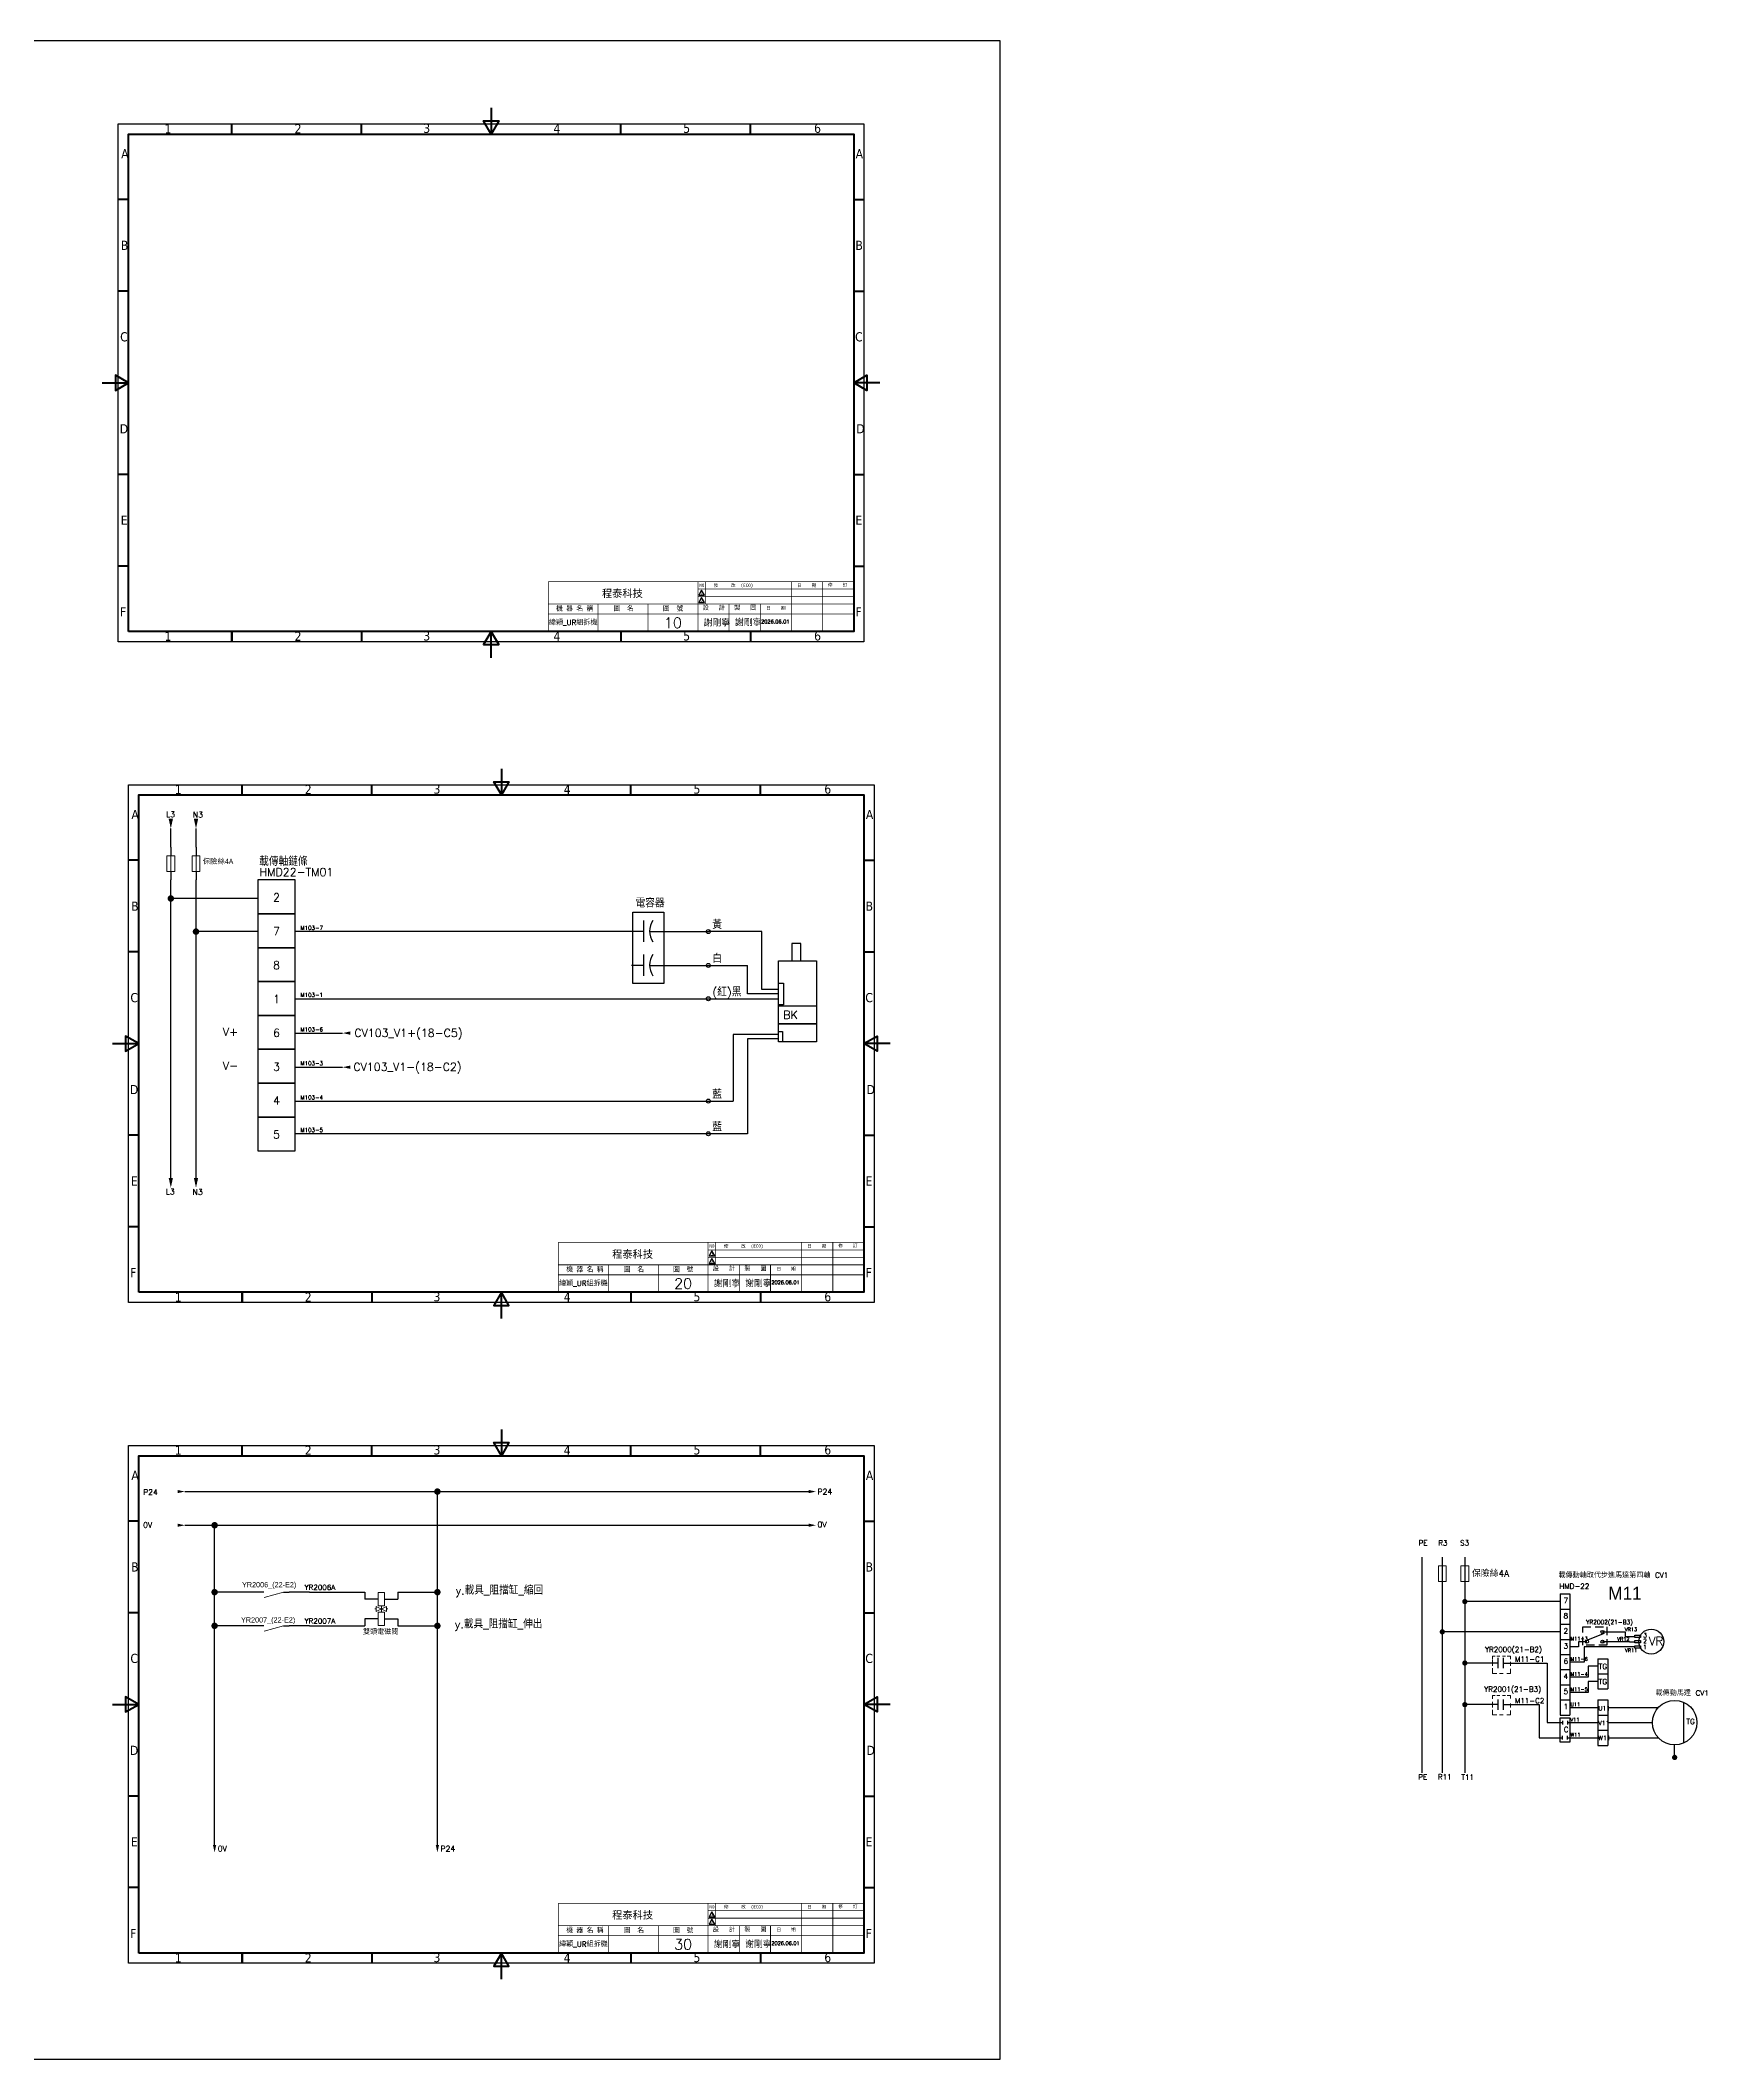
# Model space of a CAD drawing. Header units: millimetres. Extents: x -782 to 3702, y -797 to 1013.
# Drawn here: x 3069 to 3702, y 10 to 781 of the extents above; entities that cross this region are included whole.
import ezdxf

# ---------------------------------------------------------------- set-up
doc = ezdxf.new("R2010")
doc.units = ezdxf.units.MM
doc.linetypes.add('BORDERX2', pattern=[88.9, 25.4, -12.7, 25.4, -12.7, 0, -12.7])
doc.linetypes.add('HIDDEN2', pattern=[4.7625, 3.175, -1.5875])
for name, color, linetype in [('5', 7, 'Continuous'), ('MAIN', 7, 'Continuous'), ('TEXT', 7, 'Continuous')]:
    doc.layers.add(name, color=color, linetype=linetype)
doc.layers.add('圖框 (ISO)', color=7, linetype='Continuous', lineweight=70)
doc.styles.add('CHINESE', font='complex.shx', dxfattribs={"bigfont": 'chineset.shx'})
doc.styles.add('RUBONM', font='COMPLEX.shx', dxfattribs={"bigfont": 'chineset.shx'})
doc.styles.get("Standard").update_dxf_attribs({"font": 'txt.shx', "height": 2, "bigfont": 'chineset.shx'})
doc.styles.add('STYLE1', font='', dxfattribs={"height": 30})
doc.styles.add('註記文字 (ISO)', font='tahoma.ttf')
doc.styles.get('STYLE1').set_extended_font_data('MingLiU')

# ---------------------------------------------------------------- blocks, each defined once
blk = doc.blocks.new('A$C0CEA0B25')
for p, q in [((6.1, 203.9), (290.9, 203.9)), ((6.1, 6.1), (6.1, 203.9)), ((290.9, 203.9), (290.9, 6.1)), ((290.9, 6.1), (6.1, 6.1))]:
    blk.add_line(p, q)
at = {"const_width": 0.286}
for points in [[(170.31, 29.05), (287, 29.05)], [(170.31, 29.05), (170.31, 10)], [(227.47, 29.05), (227.47, 10)], [(227.47, 26.19), (287, 26.19)], [(227.47, 23.34), (287, 23.34)], [(230.32, 29.05), (230.32, 20.48)], [(263.19, 29.05), (263.19, 10)], [(275.09, 29.05), (275.09, 10)], [(170.31, 20.48), (287, 20.48)], [(170.31, 16.67), (287, 16.67)], [(189.36, 20.48), (189.36, 10)], [(208.41, 20.48), (208.41, 10)], [(239.37, 20.48), (239.37, 10)], [(251.28, 20.48), (251.28, 10)], [(170.31, 10), (287, 10)]]:
    blk.add_lwpolyline(points, dxfattribs=at)
at = {"layer": '5'}
for points in [[(229.98, 23.91), (228.9, 25.79), (227.81, 23.91)], [(229.98, 21.05), (228.9, 22.93), (227.81, 21.05)]]:
    blk.add_lwpolyline(points, close=True, dxfattribs=at)
at = {"layer": '圖框 (ISO)'}
for p, q in [((49.5, 200), (49.5, 203.9)), ((99, 200), (99, 203.9)), ((198, 200), (198, 203.9)), ((247.5, 200), (247.5, 203.9)), ((10, 175), (6.1, 175)), ((287, 175), (290.9, 175)), ((10, 140), (6.1, 140)), ((287, 140), (290.9, 140)), ((10, 70), (6.1, 70)), ((287, 70), (290.9, 70)), ((10, 35), (6.1, 35)), ((287, 35), (290.9, 35)), ((49.5, 10), (49.5, 6.1)), ((49.5, 6.1), (49.5, 10)), ((99, 10), (99, 6.1)), ((198, 10), (198, 6.1)), ((247.5, 10), (247.5, 6.1))]:
    blk.add_line(p, q, dxfattribs=at)
at = {"layer": '圖框 (ISO)', "flags": 128}
for points in [[(148.5, 210), (148.5, 200), (145.61, 205), (151.39, 205), (148.5, 200)], [(10, 10), (10, 200), (287, 200), (287, 10), (10, 10)], [(0, 105), (10, 105), (5, 107.89), (5, 102.11), (10, 105)], [(297, 105), (287, 105), (292, 107.89), (292, 102.11), (287, 105)], [(148.5, 0), (148.5, 10), (145.61, 5), (151.39, 5), (148.5, 10)]]:
    blk.add_lwpolyline(points, dxfattribs=at)
at = {"layer": '5'}
for s, height, style, p in [('NO', 1.238, 'STYLE1', (227.98, 27.05)), ('1', 1.14, 'STYLE1', (228.5, 24.17)), ('修     改  (ECO)', 1.2383, 'STYLE1', (233.51, 27.05)), ('日    期', 1.238, 'STYLE1', (265.33, 27.05)), ('修    訂', 1.238, 'STYLE1', (277.17, 27.21)), ('機 器 名 稱', 1.905, 'RUBONM', (173.3, 17.71)), ('圖  名', 1.905, 'RUBONM', (195.24, 17.71)), ('圖  號', 1.905, 'RUBONM', (214.09, 17.71)), ('2', 1.14, 'STYLE1', (228.5, 21.31)), ('設   計', 1.705, 'RUBONM', (229.32, 18.12)), ('製   圖', 1.705, 'RUBONM', (241.32, 18.12)), ('日    期', 1.238, 'STYLE1', (253.59, 18.36))]:
    blk.add_text(s, height=height, dxfattribs=dict(at, style=style)).set_placement(p)
at = {"layer": 'TEXT', "style": 'STYLE1'}
blk.add_text('程泰科技', height=2.858, dxfattribs=at).set_placement((190.84, 23.14))
at = {"layer": '圖框 (ISO)', "char_height": 3.5, "attachment_point": 7, "style": '註記文字 (ISO)'}
for s, insert in [('1', (23.78, 200.33)), ('2', (73.44, 200.33)), ('3', (122.6, 200.4)), ('4', (172.33, 200.33)), ('5', (221.88, 200.4)), ('6', (271.85, 200.4)), ('A', (7.21, 190.75)), ('A', (287.71, 190.75)), ('B', (7.11, 155.75)), ('B', (287.62, 155.75)), ('C', (6.83, 120.75)), ('C', (287.5, 120.75)), ('D', (6.67, 85.69)), ('D', (287.97, 85.69)), ('E', (7.04, 50.75)), ('E', (287.62, 50.75)), ('F', (6.77, 15.75)), ('F', (287.64, 15.75)), ('1', (23.78, 6.43)), ('2', (73.44, 6.43)), ('3', (122.6, 6.5)), ('4', (172.33, 6.43)), ('5', (221.88, 6.5)), ('6', (271.85, 6.5))]:
    blk.add_mtext(s, dxfattribs=dict(at, insert=insert))
blk = doc.blocks.new('圖框1')
blk.add_blockref('A$C0CEA0B25', (0, 0))
at = {"color": 7, "ltscale": 2, "insert": (179.84, 13.33), "char_height": 2, "attachment_point": 5}
blk.add_mtext_dynamic_manual_height_columns('緯穎_UR組拆機', width=19.0512, gutter_width=10, heights=[0], dxfattribs=at)
at = {"ltscale": 2, "attachment_point": 1}
for s, insert, char_height in [('謝剛寧', (229.64, 14.49), 2.5), ('謝剛寧', (241.61, 14.58), 2.5), ('2026.06.01', (251.63, 14.49), 1.4)]:
    blk.add_mtext(s, dxfattribs=dict(at, insert=insert, char_height=char_height))
blk = doc.blocks.new('箭號')
at = {"layer": 'MAIN'}
blk.add_lwpolyline([(0, 0, 2, 0, 0), (0, -4.55, 0, 0, 0)], format="xyseb", dxfattribs=at)
blk = doc.blocks.new('A$C3DDD52B8')
at = {"color": 0, "linetype": 'ByBlock'}
for p, q in [((5, 0), (0, 0)), ((7.5, 0), (12.5, 0)), ((5, -7.5), (0, -7.5)), ((7.5, -7.5), (12.5, -7.5))]:
    blk.add_line(p, q, dxfattribs=at)
at = {"color": 0, "linetype": 'ByBlock', "lineweight": 13}
for p, q in [((7.5, 2.5), (5, 2.5)), ((5, 2.5), (5, -2.5)), ((7.5, -2.5), (7.5, 2.5)), ((4.25, -3.75), (3.75, -3.75)), ((4.25, -4.75), (4.25, -2.75)), ((4.25, -2.75), (8.25, -4.75)), ((8.25, -2.75), (4.25, -4.75)), ((5, -2.5), (7.5, -2.5)), ((5, -10), (5, -5)), ((5, -5), (7.5, -5)), ((6.25, -5), (6.25, -2.5)), ((7.5, -5), (7.5, -10)), ((8.25, -4.75), (8.25, -2.75)), ((8.25, -3.75), (8.75, -3.75)), ((7.5, -10), (5, -10))]:
    blk.add_line(p, q, dxfattribs=at)
blk = doc.blocks.new('A$C2EAA752C')
at = {"color": 0, "linetype": 'ByBlock'}
for p, q in [((2.81, 0), (0, 0)), ((10.31, 0), (12.5, 0))]:
    blk.add_line(p, q, dxfattribs=at)
at = {"color": 0, "linetype": 'ByBlock', "lineweight": 13}
blk.add_line((10.31, 0), (2.97, -1.98), dxfattribs=at)
blk = doc.blocks.new('連接點')
at = {"const_width": 1}
blk.add_lwpolyline([(0, 0.5, -1), (0, -0.5, -1)], format="xyb", close=True, dxfattribs=at)
blk = doc.blocks.new('A$C4B9411F1')
for p, q in [((1, 79.68), (1, 0)), ((9.62, 79.68), (9.62, 0)), ((45.99, 65.43), (9.62, 65.43)), ((45.99, 68.32), (45.99, 62.54)), ((45.99, 68.32), (49.73, 68.32)), ((45.99, 62.54), (45.99, 56.75)), ((45.99, 62.54), (49.73, 62.54)), ((45.99, 62.54), (49.73, 62.54)), ((49.73, 68.32), (49.73, 62.54)), ((49.73, 62.54), (49.73, 56.75)), ((45.99, 56.75), (45.99, 50.97)), ((45.99, 56.75), (49.73, 56.75)), ((45.99, 56.75), (49.73, 56.75)), ((49.73, 56.75), (49.73, 50.97)), ((45.99, 53.86), (1, 53.86)), ((45.99, 50.97), (45.99, 45.19)), ((45.99, 50.97), (49.73, 50.97)), ((45.99, 50.97), (49.73, 50.97)), ((49.73, 50.97), (49.73, 45.19)), ((53.01, 48.08), (49.73, 48.08)), ((56.27, 50.09), (53.01, 50.09)), ((53.01, 50.09), (53.01, 48.08)), ((74.56, 48.08), (55.19, 48.08)), ((55.19, 48.08), (55.19, 42.3)), ((62.18, 53.81), (70.87, 53.81)), ((72.49, 50.09), (62.18, 50.09)), ((70.87, 53.81), (70.87, 52.12)), ((70.87, 52.12), (74.53, 52.12)), ((72.49, 50.09), (74.53, 50.09)), ((22.21, 41.93), (9.62, 41.93)), ((22.21, 43.93), (22.21, 39.93)), ((24.21, 43.93), (24.21, 39.93)), ((24.21, 41.93), (41.09, 41.93)), ((41.09, 41.93), (41.09, 19.17)), ((45.99, 45.19), (45.99, 39.41)), ((45.99, 45.19), (49.73, 45.19)), ((45.99, 45.19), (49.73, 45.19)), ((45.99, 39.41), (45.99, 33.63)), ((45.99, 39.41), (49.73, 39.41)), ((45.99, 39.41), (49.73, 39.41)), ((49.73, 45.19), (49.73, 39.41)), ((55.19, 42.3), (49.73, 42.3)), ((49.73, 39.41), (49.73, 33.63)), ((60.44, 40.7), (56.69, 40.7)), ((56.69, 40.7), (56.69, 36.52)), ((60.44, 43.59), (60.44, 37.81)), ((60.44, 43.59), (64.19, 43.59)), ((64.19, 43.59), (64.19, 37.81)), ((45.99, 33.63), (45.99, 27.85)), ((45.99, 33.63), (49.73, 33.63)), ((45.99, 33.63), (49.73, 33.63)), ((56.69, 36.52), (49.73, 36.52)), ((49.73, 33.63), (49.73, 27.85)), ((60.44, 34.92), (56.69, 34.92)), ((56.69, 34.92), (56.69, 30.74)), ((60.44, 37.81), (60.44, 32.03)), ((60.44, 37.81), (64.19, 37.81)), ((60.44, 37.81), (64.19, 37.81)), ((60.44, 32.03), (64.19, 32.03)), ((64.19, 37.81), (64.19, 32.03)), ((22.21, 26.05), (9.62, 26.05)), ((22.21, 28.05), (22.21, 24.05)), ((24.21, 28.05), (24.21, 24.05)), ((24.21, 26.05), (38.01, 26.05)), ((38.01, 26.05), (38.01, 13.39)), ((45.99, 27.85), (45.99, 22.06)), ((45.99, 27.85), (49.73, 27.85)), ((45.99, 27.85), (49.73, 27.85)), ((56.69, 30.74), (49.73, 30.74)), ((49.73, 27.85), (49.73, 22.06)), ((49.73, 24.96), (60.44, 24.96)), ((60.44, 27.85), (60.44, 22.06)), ((60.44, 27.85), (64.19, 27.85)), ((64.19, 27.85), (64.19, 22.06)), ((64.19, 24.96), (83.56, 24.96)), ((93.1, 26.96), (93.1, 11.39)), ((41.09, 19.17), (46.9, 19.17)), ((45.99, 22.06), (49.73, 22.06)), ((46.9, 19.85), (46.9, 18.5)), ((48.82, 19.85), (48.82, 18.5)), ((48.82, 19.17), (60.44, 19.17)), ((60.44, 22.06), (60.44, 16.28)), ((60.44, 22.06), (64.19, 22.06)), ((60.44, 16.28), (64.19, 16.28)), ((60.44, 16.28), (60.44, 10.5)), ((64.19, 22.06), (64.19, 16.28)), ((64.19, 19.17), (81.28, 19.17)), ((64.19, 16.28), (64.19, 10.5)), ((38.01, 13.39), (46.9, 13.39)), ((46.9, 12.72), (46.9, 14.07)), ((48.82, 12.72), (48.82, 14.07)), ((48.82, 13.39), (60.44, 13.39)), ((60.44, 10.5), (64.19, 10.5)), ((64.19, 13.39), (83.56, 13.39))]:
    blk.add_line(p, q)
at = {"linetype": 'BORDERX2', "lineweight": 5}
for p, q in [((20.13, 44.62), (21.18, 44.62)), ((20.13, 44.62), (20.13, 43.26)), ((20.13, 42.99), (20.13, 40.87)), ((20.13, 39.99), (20.13, 37.99)), ((21.88, 44.62), (22.97, 44.62)), ((23.95, 44.62), (25.09, 44.62)), ((25.83, 44.62), (27, 44.62)), ((27, 44.62), (27, 44.62)), ((27, 44.62), (27, 43.36)), ((27, 40.88), (27, 42.37)), ((27, 37.99), (27, 39.66)), ((20.13, 37.99), (21.8, 37.99)), ((22.92, 37.99), (24.22, 37.99)), ((25.7, 37.99), (27, 37.99)), ((20.13, 29.59), (21.18, 29.59)), ((20.13, 29.59), (20.13, 28.23)), ((20.13, 27.11), (20.13, 25)), ((20.13, 24.11), (20.13, 22.11)), ((21.88, 29.59), (22.97, 29.59)), ((23.95, 29.59), (25.09, 29.59)), ((25.83, 29.59), (27, 29.59)), ((27, 29.59), (27, 28.33)), ((27, 29.59), (27, 29.59)), ((27, 25), (27, 26.49)), ((27, 22.11), (27, 23.78)), ((20.13, 22.11), (21.8, 22.11)), ((22.92, 22.11), (24.22, 22.11)), ((25.7, 22.11), (27, 22.11))]:
    blk.add_line(p, q, dxfattribs=at)
at = {"const_width": 1}
for points in [[(1, 54.36, -1), (1, 53.36, -1)], [(9.62, 42.43, -1), (9.62, 41.43, -1)], [(9.62, 26.55, -1), (9.62, 25.55, -1)]]:
    blk.add_lwpolyline(points, format="xyb", close=True, dxfattribs=at)
at = {"linetype": 'HIDDEN2'}
blk.add_lwpolyline([(54.62, 55.78), (63.91, 55.78), (63.91, 48.78), (54.62, 48.78)], close=True, dxfattribs=at)
for points in [[(76.73, 52.53), (76.73, 51.72), (74.53, 51.72), (74.53, 52.53)], [(76.73, 50.49), (76.73, 49.68), (74.53, 49.68), (74.53, 50.49)], [(76.76, 48.49), (76.76, 47.68), (74.56, 47.68), (74.56, 48.49)], [(45.99, 20.98), (49.73, 20.98), (49.73, 11.72), (45.99, 11.72)]]:
    blk.add_lwpolyline(points, close=True)
for centre, radius in [((62.18, 53.81), 0.603), ((80.81, 50.13), 4.77), ((56.27, 50.09), 0.603), ((62.18, 50.09), 0.603), ((89.75, 19.17), 8.47)]:
    blk.add_circle(centre, radius)
at = {"layer": 'MAIN'}
blk.add_line((56.27, 50.69), (63, 53.29), dxfattribs=at)
blk.add_blockref('連接點', (9.62, 65.43))
for s, height, p in [('2', 1.64, (77.73, 49.51)), ('3', 1.64, (77.76, 51.75)), ('1', 1.64, (77.72, 47.2)), ('VR', 3.279, (79.9, 48.67))]:
    blk.add_text(s, height=height).set_placement(p)
for s, p in [('HMD-22', (45.74, 70.26)), ('7', (47.32, 64.78)), ('8', (47.32, 59)), ('2', (47.32, 53.22)), ('3', (47.32, 47.44)), ('6', (47.32, 41.65)), ('4', (47.32, 35.87)), ('5', (47.32, 30.09)), ('1', (47.32, 24.31)), ('C', (47.41, 15.54)), ('TG', (94.25, 18.57))]:
    blk.add_text(s, height=2, dxfattribs=at).set_placement(p)
blk = doc.blocks.new('A$C52DF4044')
at = {"color": 0, "linetype": 'ByBlock'}
for p, q in [((0, 0), (3.25, 0)), ((9.25, 0), (12.5, 0))]:
    blk.add_line(p, q, dxfattribs=at)
at = {"color": 0, "linetype": 'ByBlock', "lineweight": 13}
for p, q in [((3.25, 1.5), (3.25, -1.5)), ((9.25, 1.5), (3.25, 1.5)), ((9.25, 0), (3.25, 0)), ((9.25, -1.5), (9.25, 1.5)), ((3.25, -1.5), (9.25, -1.5))]:
    blk.add_line(p, q, dxfattribs=at)

msp = doc.modelspace()

# ---------------------------------------------------------------- linework, layer by layer
at = {"color": 7, "ltscale": 2}
for p, q in [((3118.64, 473.04), (3118.64, 480.17)), ((3128.26, 473.04), (3128.26, 480.17)), ((3255.21, 440.82), (3166.19, 440.82)), ((3295.07, 440.82), (3255.21, 440.82)), ((3307.55, 440.82), (3320.96, 440.82)), ((3320.96, 440.82), (3323.93, 440.82)), ((3344.33, 440.82), (3323.93, 440.82)), ((3307.55, 427.88), (3320.96, 427.88)), ((3320.96, 427.88), (3323.93, 427.88)), ((3323.93, 427.88), (3338.87, 427.88)), ((3338.87, 363.58), (3166.19, 363.58)), ((3151.35, 188.49), (3135.36, 188.49)), ((3151.35, 175.63), (3135.36, 175.63))]:
    msp.add_line(p, q, dxfattribs=at)
for p, q in [((3118.64, 346.75), (3118.64, 460.54)), ((3128.26, 346.75), (3128.26, 460.54)), ((3151.84, 453.46), (3118.64, 453.46)), ((3151.84, 440.8), (3128.26, 440.8)), ((3299.33, 440.82), (3294.61, 440.82)), ((3299.33, 436.86), (3299.33, 445.06)), ((3301.51, 440.82), (3307.55, 440.82)), ((3344.33, 418.74), (3344.33, 440.82)), ((3344.33, 440.82), (3344.33, 440.82)), ((3299.33, 423.92), (3299.33, 432.12)), ((3299.33, 427.88), (3294.61, 427.88)), ((3301.51, 427.88), (3307.55, 427.88)), ((3338.87, 417.02), (3338.87, 427.88)), ((3350.72, 417.02), (3338.87, 417.02)), ((3350.72, 418.74), (3344.33, 418.74)), ((3350.72, 421.12), (3352.65, 421.12)), ((3352.65, 421.12), (3352.65, 412.83)), ((3166.19, 415.15), (3350.72, 415.15)), ((3352.65, 412.83), (3350.72, 412.83)), ((3166.19, 402.04), (3184.27, 402.04)), ((3344.33, 401.54), (3333.41, 401.54)), ((3333.41, 401.54), (3333.41, 376.04)), ((3350.72, 401.54), (3344.33, 401.54)), ((3350.72, 402.67), (3352.19, 402.67)), ((3352.19, 402.67), (3352.19, 398.66)), ((3350.72, 399.85), (3338.87, 399.85)), ((3338.87, 399.85), (3338.87, 363.58)), ((3352.19, 398.66), (3350.72, 398.66)), ((3166.19, 389.01), (3184.27, 389.01)), ((3166.19, 376.04), (3333.41, 376.04)), ((3123.99, 226.91), (3225.47, 226.91)), ((3220.45, 91.87), (3220.45, 226.91)), ((3225.47, 226.91), (3362.22, 226.91)), ((3123.99, 214.05), (3225.47, 214.05)), ((3135.36, 91.87), (3135.36, 214.05)), ((3225.47, 214.05), (3362.22, 214.05)), ((3596.36, 201.83), (3596.36, 119.48)), ((3612.84, 191.93), (3612.84, 191.93)), ((3604.22, 132.03), (3604.22, 119.48)), ((3612.84, 132.03), (3612.84, 119.48)), ((3692.97, 125.38), (3692.97, 130.18))]:
    msp.add_line(p, q)
at = {"ltscale": 2}
for p, q in [((3171.61, 188.49), (3163.85, 188.49)), ((3171.61, 188.49), (3192.79, 188.49)), ((3192.79, 188.49), (3192.79, 185.81)), ((3205.29, 188.49), (3220.45, 188.49)), ((3205.29, 188.49), (3205.29, 185.81)), ((3192.79, 178.31), (3192.79, 175.63)), ((3205.29, 178.31), (3205.29, 175.63)), ((3171.61, 175.63), (3163.85, 175.63)), ((3171.61, 175.63), (3192.79, 175.63)), ((3205.29, 175.63), (3220.45, 175.63))]:
    msp.add_line(p, q, dxfattribs=at)
msp.add_lwpolyline([(32.39, 781.23), (3435.22, 781.23), (3435.22, 9.94), (32.39, 9.94)], close=True, dxfattribs=at)
for points in [[(3151.84, 447.6), (3166.19, 447.6), (3166.19, 460.54), (3151.84, 460.54)], [(3151.84, 434.66), (3166.19, 434.66), (3166.19, 447.6), (3151.84, 447.6)], [(3151.84, 421.73), (3166.19, 421.73), (3166.19, 434.66), (3151.84, 434.66)], [(3355.8, 429.59), (3359.3, 429.59), (3359.3, 436.3), (3355.8, 436.3)], [(3350.72, 429.59), (3365.24, 429.59), (3365.24, 405.54), (3350.72, 405.54)], [(3151.84, 408.79), (3166.19, 408.79), (3166.19, 421.73), (3151.84, 421.73)], [(3151.84, 395.85), (3166.19, 395.85), (3166.19, 408.79), (3151.84, 408.79)], [(3350.72, 412.41), (3365.24, 412.41), (3365.24, 405.54), (3350.72, 405.54)], [(3350.72, 405.54), (3365.24, 405.54), (3365.24, 398.66), (3350.72, 398.66)], [(3151.84, 382.91), (3166.19, 382.91), (3166.19, 395.85), (3151.84, 395.85)], [(3151.84, 369.97), (3166.19, 369.97), (3166.19, 382.91), (3151.84, 382.91)], [(3151.84, 357.03), (3166.19, 357.03), (3166.19, 369.97), (3151.84, 369.97)]]:
    msp.add_lwpolyline(points, close=True)
for points, const_width in [([(3119.25, 453.46, 1), (3118.02, 453.46, 1)], 1.24), ([(3128.88, 440.8, 1), (3127.64, 440.8, 1)], 1.24), ([(3219.84, 226.91, 1), (3221.07, 226.91, 1)], 1.23), ([(3134.75, 214.05, 1), (3135.98, 214.05, 1)], 1.23), ([(3134.75, 188.49, 1), (3135.98, 188.49, 1)], 1.23), ([(3219.84, 188.49, 1), (3221.07, 188.49, 1)], 1.23), ([(3134.75, 175.63, 1), (3135.98, 175.63, 1)], 1.23), ([(3219.84, 175.63, 1), (3221.07, 175.63, 1)], 1.23)]:
    msp.add_lwpolyline(points, format="xyb", close=True, dxfattribs=dict(const_width=const_width))
at = {"color": 7, "ltscale": 2}
msp.add_lwpolyline([(3295.07, 448.28), (3306.92, 448.28), (3306.92, 421.01), (3295.07, 421.01)], close=True, dxfattribs=at)
for centre in [(3323.93, 440.82), (3323.93, 427.88), (3323.93, 415.15), (3323.93, 376.04), (3323.93, 363.58)]:
    msp.add_circle(centre, 0.758)
for centre in [(3309.1, 440.96), (3309.1, 428.02)]:
    msp.add_arc(centre, 7.6, 147.35642, 212.64358)

# ---------------------------------------------------------------- block references
for p in [(3092.47, 545.44), (3096.37, 293.03), (3096.37, 40.62)]:
    msp.add_blockref('圖框1', p, dxfattribs=at)
for p, xscale, yscale, zscale in [((3118.64, 483.33), 0.6143999999999323, 0.6143999999999323, 0.6143999999999323), ((3118.64, 346.16), 0.6143999999999323, 0.6143999999999323, 0.6143999999999323), ((3135.36, 91.87), 0.6144000000003871, 0.6144000000003871, 0.6144000000003871), ((3220.45, 91.87), 0.6144000000003871, 0.6144000000003871, 0.6144000000003871)]:
    msp.add_blockref('箭號', p, dxfattribs=dict(xscale=xscale, yscale=yscale, zscale=zscale))
at = {"rotation": 270}
for p in [(3118.64, 473.04), (3128.26, 473.04), (3604.22, 201.83), (3612.84, 201.83)]:
    msp.add_blockref('A$C52DF4044', p, dxfattribs=at)
at = {"xscale": 0.6143999999999323, "yscale": 0.6143999999999323, "zscale": 0.6143999999999323, "rotation": 90}
for p in [(3121.2, 226.91), (3362.22, 226.91), (3121.2, 214.05), (3362.22, 214.05)]:
    msp.add_blockref('箭號', p, dxfattribs=at)
for name, p in [('A$C4B9411F1', (3603.22, 119.48)), ('A$C2EAA752C', (3151.35, 188.49)), ('A$C3DDD52B8', (3192.79, 185.81)), ('A$C2EAA752C', (3151.35, 175.63)), ('連接點', (3692.97, 125.38))]:
    msp.add_blockref(name, p)
at = {"layer": 'MAIN', "xscale": 0.8241600000001199, "yscale": 0.8241599999964819, "zscale": 0.8241600000001199}
for p in [(3118.64, 483.92), (3128.26, 483.92), (3118.64, 346.75), (3128.26, 346.75)]:
    msp.add_blockref('箭號', p, dxfattribs=at)
at = {"layer": 'MAIN', "xscale": 0.6399999999998727, "yscale": 0.6399999999998727, "zscale": 0.6399999999998727, "rotation": 270}
for p in [(3187.18, 402.04), (3187.18, 389.01)]:
    msp.add_blockref('箭號', p, dxfattribs=at)

# ---------------------------------------------------------------- texts
at = {"style": 'CHINESE'}
for s, p in [('L3', (3116.82, 484.48)), ('N3', (3127.08, 484.36)), ('L3', (3116.7, 340.38)), ('N3', (3126.96, 340.26)), ('P24', (3108.04, 225.61)), ('P24', (3365.63, 225.84)), ('0V', (3108.04, 213.04)), ('0V', (3365.63, 213.26)), ('0V', (3136.55, 89.46)), ('P24', (3221.64, 89.46))]:
    msp.add_text(s, height=2.15, dxfattribs=at).set_placement(p)
for s, height, p in [('載傳軸鏈條', 3.091, (3152.36, 465.97)), ('HMD22-TM01', 3.091, (3152.51, 462)), ('2', 3.09, (3157.7, 452.35)), ('電容器', 3.091, (3296.12, 450.06)), ('7', 3.09, (3157.7, 439.41)), ('M103-7', 1.545, (3168.15, 441.48)), ('黃', 3.09, (3325.44, 441.81)), ('白', 3.09, (3325.44, 428.87)), ('8', 3.09, (3157.7, 426.47)), ('1', 3.09, (3157.7, 413.53)), ('M103-1', 1.545, (3168.15, 415.83)), ('(紅)黑', 3.091, (3325.44, 416.13)), ('BK', 3.091, (3352.51, 407.45)), ('V+', 3.091, (3138.5, 400.97)), ('6', 3.09, (3157.7, 400.59)), ('M103-6', 1.545, (3168.15, 402.68)), ('CV103_V1+(18-C5)', 3.072, (3188.73, 400.56)), ('V-', 3.091, (3138.5, 388.03)), ('3', 3.09, (3157.7, 387.65)), ('M103-3', 1.545, (3168.15, 389.74)), ('CV103_V1-(18-C2)', 3.072, (3188.37, 387.6)), ('M103-4', 1.545, (3168.15, 376.71)), ('藍', 3.09, (3325.44, 377.02)), ('4', 3.09, (3157.7, 374.71)), ('5', 3.09, (3157.7, 361.77)), ('M103-5', 1.545, (3168.15, 364.25)), ('藍', 3.09, (3325.44, 364.56)), ('PE', 2, (3595.17, 206.29)), ('y.載具_阻擋缸_縮回', 3.072, (3227.44, 187.63)), ('y.載具_阻擋缸_伸出', 3.072, (3227.13, 174.7)), ('YR2002(21-B3)', 1.6396, (3659.12, 176.23)), ('PE', 2, (3595.06, 116.89)), ('R11', 2, (3602.55, 116.93)), ('T11', 2, (3611.49, 116.79))]:
    msp.add_text(s, height=height).set_placement(p)
at = {"color": 7, "ltscale": 2}
for s, insert, char_height, width, attachment_point in [('10', (3310.4, 558.77), 4, 19.0512, 5), ('{\\fMicrosoft JhengHei|b0|i0|c136|p34;保險絲4A}', (3130.87, 468.68), 2, 11.5142, 1), ('20', (3314.3, 306.36), 4, 19.0512, 5), ('30', (3314.3, 53.96), 4, 19.0512, 5)]:
    msp.add_mtext(s, dxfattribs=dict(at, insert=insert, char_height=char_height, width=width, attachment_point=attachment_point))
at = {"ltscale": 2, "char_height": 2, "attachment_point": 1}
for s, insert, width in [('R3', (3602.69, 208.27), 5.6044), ('S3', (3611.02, 208.3), 5.6044), ('{\\fPMingLiU|b0|i0|c136|p18;YR2006_(22-E2)}', (3145.84, 192.34), 24.0086), ('YR2006A', (3169.72, 191.32), 21.4656), ('{\\fPMingLiU|b0|i0|c136|p18;YR2007_(22-E2)}', (3145.45, 178.9), 24.0086), ('YR2007A', (3169.72, 178.46), 21.4656), ('雙頭電磁閥', (3192.02, 174.33), 22.7986)]:
    msp.add_mtext(s, dxfattribs=dict(at, insert=insert, width=width))
at = {"attachment_point": 1}
for s, insert, char_height, width in [('保險絲4A', (3615.57, 196.85), 2.5, 15.5303), ('{\\fPMingLiU|b0|i0|c136|p18;M11}', (3667.63, 190.56), 5, 4.2546)]:
    msp.add_mtext(s, dxfattribs=dict(at, insert=insert, char_height=char_height, width=width))
at = {"layer": 'MAIN'}
for s, height, p in [('載傳動軸取代步進馬達第四軸 CV1', 2, (3648.6, 193.98)), ('M11-3', 1.4, (3653.16, 170.04)), ('VR12', 1.4, (3671.03, 169.89)), ('VR13', 1.4, (3673.89, 173.59)), ('YR2000(21-B2)', 2, (3620.54, 165.63)), ('M11-C1', 2, (3631.98, 161.91)), ('M11-6', 1.4, (3653.16, 162.26)), ('VR11', 1.4, (3673.98, 165.55)), ('M11-4', 1.4, (3653.16, 156.47)), ('TG', 2, (3663.99, 159.08)), ('TG', 2, (3663.99, 153.3)), ('YR2001(21-B3)', 2, (3620.24, 150.42)), ('M11-C2', 2, (3631.98, 146.03)), ('M11-5', 1.4, (3653.16, 150.69)), ('載傳動馬達 CV1', 2, (3685.67, 148.98)), ('V11', 1.4, (3653.16, 139.13)), ('U11', 1.4, (3653.16, 144.91)), ('W11', 1.4, (3653.16, 133.35))]:
    msp.add_text(s, height=height, dxfattribs=at).set_placement(p)
at = {"layer": 'MAIN', "insert": (3663.82, 145), "char_height": 1.7, "width": 3.7632, "attachment_point": 1}
msp.add_mtext('U11\\P\\PV11\\P\\PW11', dxfattribs=at)

doc.saveas('drawing.dxf')
